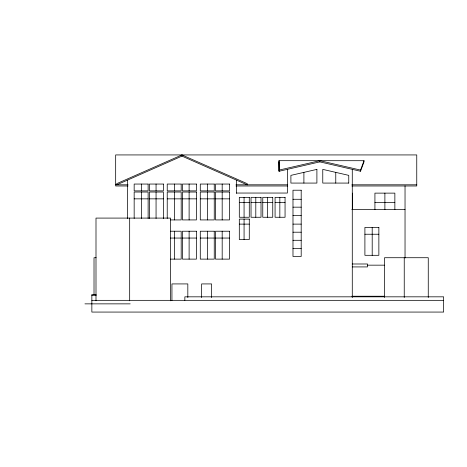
<?xml version="1.0" encoding="UTF-8"?>
<svg xmlns="http://www.w3.org/2000/svg" width="467" height="467" viewBox="0 0 467 467"><rect width="100%" height="100%" fill="white"/><g stroke="black" fill="none" stroke-linecap="round" stroke-linejoin="round"><path stroke-width="0.7" d="M360.53 171.249L360.53 170.076L364.009 160.706L279.009 160.683L279.009 171.278L319.831 161.88L360.53 171.249L364.009 161.88L364.009 160.706M181.961 154.933L116.668 183.7L116.668 184.874L181.961 156.106L247.259 184.874L247.259 183.7L181.961 154.933L181.961 156.106M279.009 161.856L279.132 171.249L279.132 170.076L319.831 160.706L360.53 170.076M115.67 184.804L128.063 184.804M235.963 184.804L287.725 184.804M351.879 184.804L416.757 184.804M128.063 185.977L115.67 185.977L115.67 154.933L416.757 154.933L416.757 185.977L351.879 185.977M235.963 185.977L287.725 185.977M236.53 193.046L287.386 193.046L287.386 169.352M134.163 198.854L148.127 198.854M149.393 198.854L163.357 198.854M167.227 198.854L181.19 198.854M182.457 198.854L196.414 198.854M200.285 198.854L214.248 198.854M215.515 198.854L229.478 198.854M292.984 199.275L301.192 199.275M239.308 202.357L249.29 202.357M251.036 202.357L261.018 202.357M262.763 202.357L272.746 202.357M275.075 202.357L285.057 202.357M374.925 202.427L394.86 202.427M292.984 207.167L301.192 207.167M351.832 209.461L405.035 209.461M292.984 215.643L301.192 215.643M170.543 219.928L181.19 219.928L181.19 192.025L167.227 192.025L167.227 218.474M239.308 224.119L249.29 224.119M292.984 224.119L301.192 224.119M170.543 231.223L181.19 231.223L181.19 259.121L170.543 259.121M292.984 232.204L301.192 232.204M364.902 234.241L378.865 234.241M170.543 238.053L181.19 238.053M182.457 238.053L196.414 238.053M200.285 238.053L214.248 238.053M215.515 238.053L229.478 238.053M292.984 240.295L301.192 240.295M292.984 248.386L301.192 248.386M96.132 257.72L94.019 257.72L94.019 294.624M352.281 263.989L367.529 263.989L367.529 266.92L352.281 266.92M367.57 265.163L384.306 265.163M96.184 294.479L91.853 294.479L91.853 312.067L443.65 312.067L443.65 296.825L184.85 296.825L184.85 300.339M91.853 295.652L96.225 295.652M351.873 296.236L384.645 296.236M91.853 300.339L443.65 300.339M84.947 303.859L130.176 303.859M279.009 160.683L279.132 170.076M428.262 297.52L428.262 257.72L384.522 257.72L384.522 297.52M405.035 185.866L405.035 257.93M404.241 257.72L404.241 297.52M394.86 209.66L394.86 193.128L374.925 193.128L374.925 209.66M384.89 193.128L384.89 209.66M372.199 227.406L372.199 255.309M352.643 193.128L352.643 209.66M352.281 169.352L352.281 297.567M335.767 172.376L335.767 183.076M319.831 160.706L319.831 161.88M303.9 172.376L303.9 183.076M279.838 197.343L279.838 217.266M267.527 197.343L267.527 217.266M255.799 197.343L255.799 217.266M244.072 197.343L244.072 217.266M244.072 219.105L244.072 239.548M236.53 180.145L236.53 193.408M222.181 184.051L222.181 190.886M222.181 192.025L222.181 219.928M222.181 231.223L222.181 259.121M211.604 297.578L211.604 283.924L201.633 283.924L201.633 297.578M207.587 184.051L207.587 190.886M207.587 192.025L207.587 219.928M207.587 231.223L207.587 259.121M189.117 184.051L189.117 190.886M189.117 192.025L189.117 219.928M189.117 231.223L189.117 259.121M187.827 297.578L187.827 283.924L171.944 283.924L171.944 300.456M174.524 184.051L174.524 190.886M174.524 192.025L174.524 219.928M174.524 231.223L174.524 259.121M170.601 300.795L170.601 218.089L95.998 218.089L95.998 300.795M163.357 218.649L163.357 192.025L149.393 192.025L149.393 218.474M156.06 184.051L156.06 190.886M156.06 192.025L156.06 218.474M148.127 218.474L148.127 192.025L134.163 192.025L134.163 218.474M141.46 184.051L141.46 190.886M141.46 192.025L141.46 218.474M129.674 218.089L129.674 300.795M127.398 180.145L127.398 218.649M316.9 169.381L290.9 175.37L290.9 183.076L316.9 183.076L316.9 169.381M348.761 183.076L322.767 183.076L322.767 169.381L348.761 175.37L348.761 183.076M148.127 184.051L134.163 184.051L134.163 190.886L148.127 190.886L148.127 184.051M163.357 184.051L149.393 184.051L149.393 190.886L163.357 190.886L163.357 184.051M181.19 184.051L167.227 184.051L167.227 190.886L181.19 190.886L181.19 184.051M196.414 184.051L182.457 184.051L182.457 190.886L196.414 190.886L196.414 184.051M214.248 184.051L200.285 184.051L200.285 190.886L214.248 190.886L214.248 184.051M229.478 184.051L215.515 184.051L215.515 190.886L229.478 190.886L229.478 184.051M301.192 190.215L292.984 190.215L292.984 256.471L301.192 256.471L301.192 190.215M196.414 192.025L182.457 192.025L182.457 219.928L196.414 219.928L196.414 192.025M214.248 192.025L200.285 192.025L200.285 219.928L214.248 219.928L214.248 192.025M229.478 192.025L215.515 192.025L215.515 219.928L229.478 219.928L229.478 192.025M249.29 197.343L239.308 197.343L239.308 217.266L249.29 217.266L249.29 197.343M261.018 197.343L251.036 197.343L251.036 217.266L261.018 217.266L261.018 197.343M272.746 197.343L262.763 197.343L262.763 217.266L272.746 217.266L272.746 197.343M285.057 197.343L275.075 197.343L275.075 217.266L285.057 217.266L285.057 197.343M249.29 219.105L239.308 219.105L239.308 239.548L249.279 239.548L249.29 219.105M378.865 227.406L364.902 227.406L364.902 255.309L378.865 255.309L378.865 227.406M196.414 231.223L182.457 231.223L182.457 259.121L196.414 259.121L196.414 231.223M214.248 231.223L200.285 231.223L200.285 259.121L214.248 259.121L214.248 231.223M229.478 231.223L215.515 231.223L215.515 259.121L229.478 259.121L229.478 231.223"/></g></svg>
